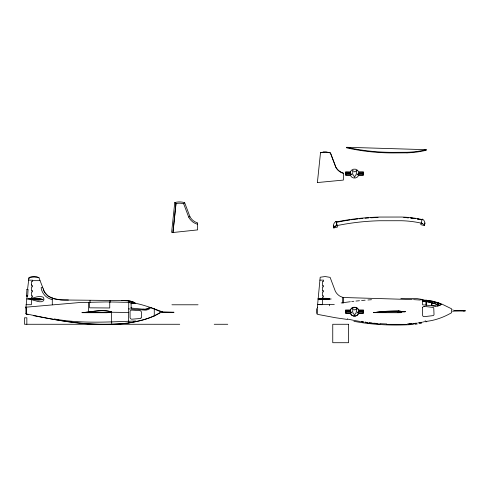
<?xml version="1.0" encoding="UTF-8"?>
<svg xmlns="http://www.w3.org/2000/svg" width="490" height="490" viewBox="0 0 490 490"><rect width="100%" height="100%" fill="white"/><g stroke="black" fill="none" stroke-linecap="round" stroke-linejoin="round"><path stroke-width="0.73" d="M343.031 303.132L343.031 297.497L340.158 296.303A12.336 12.33 0 0 1 335.313 291.176L330.101 277.358L325.158 276.544L320.191 277.224L317.336 307.61M336.054 221.419L337.488 227.048L333.794 227.96L333.457 225.486A4.918 4.9 -11.9 0 1 336.079 221.456M131.057 303.892L131.063 303.188L131.718 303.23M128.545 321.299L128.772 302.728M89.658 302.195L89.578 307.83L109.748 307.983L109.748 302.042M321.967 298.986L319.909 298.967A24.482 24.273 -90 0 0 319.351 298.967L318.751 298.986L319.315 298.98A24.482 24.273 -85.1 0 0 319.848 298.986L321.967 299.084A54.353 54.353 1.9 0 1 318.788 298.961L318.022 298.949M25.878 308.014L27.134 295.954M111.42 321.832L111.653 312.24L128.772 312.473M31.434 284.463L31.507 281.419L32.652 281.419L32.652 280.2L28.463 280.127M27.085 296.738L27.152 295.954L26.497 295.954L26.521 295.397M128.852 302.808L128.925 300.983M25.915 307.052L25.933 313.839C49.147 318.629 73.077 323.915 97.038 324.27C118.415 324.527 141.126 323.859 160.022 312.755M175.984 203.632L172.97 232.511L171.629 232.37L174.758 202.584A16.801 16.801 0 0 1 184.675 202.719L189.881 216.531A12.33 12.33 0 0 0 197.182 222.742L197.605 222.858L197.605 229.902L172.952 232.511L175.965 203.62L174.74 202.566M317.391 182.556L320.503 152.751L323.804 152.139A16.832 16.813 -80.9 0 1 326.322 152.114L330.413 152.917L335.638 166.716A12.33 12.33 0 0 0 342.945 172.921L343.361 173.037L343.361 180.087L317.391 182.556M27.55 289.412L28.996 277.463L34.141 276.734L36.701 276.991L38.912 277.597L44.486 292.138L47.989 296.076L53.483 298.667L60.974 299.886L68.41 300.033M33.32 315.609C64.607 321.74 96.328 326.965 128.325 323.167C139.093 320.846 150.534 318.91 159.918 312.761L162.49 312.528M406.957 152.849A92.806 92.806 0 0 0 426.386 150.234L426.257 149.683L346.749 147.288L346.632 147.845A212.011 212.011 0 0 0 393.341 152.923L407.068 152.843M347.533 319.045L347.606 318.678M424.499 225.578L424.842 223.103L424.499 225.578L420.806 224.665L422.239 219.036A4.918 4.9 11.9 0 1 424.891 223.097M28.818 278.945L29.4 277.346L31.979 276.844L37.099 277.064L38.973 277.763M333.794 227.96L335.626 226.129A6.107 2.781 -11.9 0 1 337.102 225.529L344.28 224.224A245.968 245.968 0 0 1 379.591 220.745L401.555 220.733A102.533 102.533 0 0 1 421.192 223.146A6.272 2.854 11.9 0 1 421.59 223.281M350.626 309.441L350.399 309.98L345.53 309.98L345.53 313.386L350.399 313.386C351.618 317.018 357.406 317.018 358.625 313.386L363.488 313.386L363.488 309.98L358.625 309.98C357.461 306.599 352.273 306.293 350.626 309.441A4.49 4.49 0 0 1 358.398 309.441M26.858 289.529L28.083 289.412L27.703 295.727L26.638 295.727M426.827 321.293L426.251 321.881M150.767 307.604L150.234 308.179A6.554 6.554 0 0 1 148.329 309.466L146.822 309.943A9.004 9.004 0 0 1 144.519 310.103L128.699 308.896M189.9 216.525L188.675 217.088L183.677 203.785L184.687 202.701M131.057 307.353L131.075 308.057L144.899 309.355L148.047 308.669L150.081 307.297L160.126 311.511L162.49 311.959M150.007 307.371L146.302 309.208L142.853 309.214M440.853 304.651L441.165 304.413M431.935 301.074L431.935 305.699C435.194 306.238 439.095 306.581 441.643 304.008L429.614 300.597L420.426 299.727M440.302 305.007L440.755 304.725M452.638 311.732L453.299 311.364M439.83 305.27L437.656 304.682A53.643 53.643 0 0 0 431.935 302.765L427.507 301.73L422.576 301.307M320.515 152.764L320.503 152.751A16.801 16.801 0 0 1 330.432 152.898L335.656 166.704M42.391 287.207L41.111 287.734C41.864 293.516 46.415 298.386 52.136 299.531M26.95 289.412L26.515 295.954M377.135 312.179L377.135 312.663L383.609 311.848C385.691 312.51 386.261 311.346 384.129 311.615L384.129 312.093L384.509 311.622M333.451 226.607L337.089 225.48M385.569 311.989L384.656 311.989L385.042 311.567C385.685 312.596 383.094 312.338 383.946 311.585C385.495 310.881 384.35 313.122 384.791 311.542M320.772 152.678L323.804 152.139M437.784 305.956L438.311 305.84M175.879 203.656L176.627 203.472A15.472 15.472 0 0 1 183.523 203.76L183.677 203.785M384.809 312.191L383.364 312.277L383.364 311.628L384.203 311.567L381.869 311.677M419.189 322.769L422.582 322.12M385.955 311.897L384.962 311.897M419.342 323.657L421.4 323.284M341.169 302.949L350.307 301.718M321.434 298.875L321.967 298.869A55.162 55.162 0 0 1 324.092 298.888L329.758 298.563M415.195 324.264L417.272 323.982M134.958 303.445L135.51 303.371C131.835 300.468 126.818 300.725 122.384 300.591L66.72 300.015C57.887 300.254 45.968 298.79 43.138 288.812M351.716 301.54L353.829 301.276M384.65 311.42A214.387 214.387 0 0 1 398.756 310.721L398.756 311.597L379.732 311.885A214.387 214.387 0 0 0 377.625 312.118L373.423 312.651L399.454 312.73M320.846 298.667L321.832 298.496L321.832 299.433L320.846 299.323L321.134 298.526A42.857 42.857 0 0 1 328.57 298.435M377.625 312.118L379.732 311.885M413.058 323.964L415.128 323.737M321.967 298.869L321.967 299.084A51.818 51.818 0 0 0 324.858 299.035L325.55 298.961L324.092 298.888M325.14 299.01L329.911 299.261M355.948 301.062L359.476 300.713M361.596 300.499L365.13 300.199M324.178 298.961L324.98 299.023L322.726 299.084L324.858 298.918M382.715 311.683L384.05 311.615L384.05 312.124M383.59 311.701L401.904 311.867M25.725 307.218L79.656 302.538L105.84 301.938A687.758 687.758 0 0 1 123.652 302.281C137.39 301.932 150.02 307.444 162.49 311.861L162.49 312.626M413.107 324.49C393.366 325.703 373.405 324.986 353.939 321.318M321.783 298.594L320.846 298.771M367.959 299.984L371.5 299.715M426.086 321.403C435.065 320.46 443.75 317.275 451.541 312.755L451.541 308.786L441.937 304.112M413.536 299.623L420.095 300.033M135.853 320.993C108.651 321.954 81.058 323.829 54.114 318.941M324.864 299.059L325.127 299.047A2.119 2.119 0 0 0 325.501 298.98L325.501 298.974A2.205 2.205 0 0 0 325.152 298.931M321.765 298.698L318.751 298.961M321.832 298.778L320.901 298.888A53.747 53.741 -2.5 0 0 318.788 298.992L321.458 299.249M422.576 300.07L423.329 299.947M384.558 311.585L385.955 311.652M397.445 311.842L405.169 311.689L397.445 311.591L400.208 312.73A7.215 7.215 0 0 0 401.592 311.946L401.739 311.671L399.142 311.597M405.169 311.665L397.445 311.72L405.169 311.769M406.872 324.356L386.714 324.343M345.928 173.319L350.234 173.319M358.79 173.319L363.096 173.319M345.928 173.901L350.24 173.901M358.784 173.901L363.096 173.901M319.884 280.133L323.59 280.133L323.59 281.419L322.451 281.419L322.445 285.609L323.51 285.609L323.51 286.822L322.371 286.822L322.371 290.631L323.51 290.631L323.51 291.844L322.371 291.844L322.371 295.88L323.51 295.88L323.51 297.099L322.371 297.099L322.371 304.707L317.336 304.615M32.726 280.66L39.959 280.66M317.924 298.961L331.209 298.986M317.336 304.541L334.296 304.541M26.031 304.707L31.36 304.707L31.434 297.099L32.573 297.099L32.573 295.88L31.434 295.88L31.434 291.844L32.573 291.844L32.573 290.631L31.434 290.631L31.434 286.822L32.573 286.822L32.573 285.609L31.434 285.609L31.434 284.31M171.929 304.786L198.046 304.786M345.928 311.426L350.234 311.426M358.79 311.426L363.096 311.426M345.928 312.007L350.24 312.007M358.784 312.007L363.096 312.007M179.738 324.27L24.5 324.27L24.5 317.796L26.846 317.796L26.846 324.27M214.228 324.27L227.764 324.27M162.564 311.861L174.06 312.24L172.309 312.626L162.564 312.546M121.349 300.584C126.028 300.713 131.24 300.339 135.271 303.145L135.148 303.457L131.063 303.188L131.191 308.069M400.857 298.392L416.892 298.575L421.425 299.329M321.379 299.219L321.765 299.255M412.2 299.562L343.031 297.497L343 303.053M436.167 306.085L422.576 304.811L422.576 299.892M321.808 299.176L320.932 299.108M422.576 300.211L431.935 301.393A59.988 59.988 0 0 1 437.656 303.041L439.934 303.916M380.142 324.049L367.035 322.837M321.042 299.268L321.783 299.353M422.576 301.405L427.507 301.846L431.935 302.881A53.643 53.643 0 0 1 437.656 304.805L439.242 305.527M328.57 299.488L324.178 299.084M424.199 306.391L432.731 307.395A1.182 1.066 31.3 0 1 433.754 307.898L434.018 314.378A1.335 1.194 -34.8 0 1 433.846 315.021L433.374 315.493A1.017 0.79 -20.9 0 1 432.731 315.664L424.199 316.669A1.464 1.158 -6.7 0 1 423.483 316.503A1.838 1.452 -6.7 0 1 423.035 316.197A1.917 1.764 -10.6 0 1 422.576 315.382L422.576 307.677M347.496 319.468L335.552 317.747L317.422 314.335L317.422 307.206M427.507 300.584L431.935 301.46A59.988 59.988 0 0 1 437.656 303.108L437.907 303.188M28.028 314.586L26.405 314.255L25.878 313.471M197.605 224.23L196.784 224.01A13.671 13.671 0 0 1 188.693 217.082M343.361 173.374L342.847 173.215A12.722 12.709 -80.9 0 1 339.613 171.549L338.89 170.992A12.654 12.642 -80.9 0 1 335.527 166.765M421.204 223.097L422.662 223.544M439.934 303.855L441.221 304.37M453.299 310.176L452.638 309.809M424.328 225.118L422.668 223.746A6.107 2.781 11.9 0 0 421.192 223.146M316.681 313.906L316.577 313.594M333.457 225.486L333.966 227.507M425.191 320.644L425.473 321.85M336.165 221.443L337.102 225.571A6.272 2.854 -11.9 0 0 336.704 225.663M132.049 301.662L132.122 302.961M43.837 299.151L43.806 299.99A2.15 2.15 0 0 1 43.463 300.799C40.48 303.335 35.923 300.474 32.573 300.064L32.573 299.531M463.748 310.44L463.748 311.101M437.95 302.697L437.95 305.919M437.656 302.606L437.656 305.974M431.641 305.674L431.641 301.007L433.791 301.515A67.234 67.234 0 0 1 439.934 303.371M426.282 300.156L426.282 305.16M425.988 300.137L425.988 305.129M400.208 311.854L400.208 312.73M385.495 311.609L385.495 312.014M383.67 311.615L383.67 312.21M382.586 311.609L382.586 312.675L384.203 312.277L380.265 312.271L380.265 311.83M376.92 312.204L376.92 312.663M376.167 312.295L376.167 312.657M329.58 304.541L329.58 305.766M320.95 298.986L320.95 299.372M316.565 308.651L316.565 312.889M154.27 308.743L154.27 316.124M128.772 321.226L128.772 322.824M111.726 321.759L111.726 323.584M110.128 300.37L110.128 302.275M90.038 300.45L90.038 302.428M88.592 302.348L88.592 311.861M52.289 297.859L52.289 304.786M32.499 298.771L32.499 298.165C35.788 297.136 39.549 295.648 42.93 297.081A2.762 2.762 0 0 1 43.653 297.938L43.714 298.104A4.141 4.141 0 0 1 43.831 299.151M26.638 307.297L26.638 314.298M358.398 313.931A4.49 4.49 0 0 1 350.626 313.931M422.607 307.683A1.77 1.635 10.6 0 1 424.199 306.366M320.056 298.643A40.388 40.388 0 0 1 320.95 298.545M328.68 299.457A43.224 43.224 0 0 1 327.602 299.531M325.446 299.586A43.224 43.224 0 0 1 318.99 299.108M398.756 310.727A9.733 9.733 0 0 1 401.426 311.518M401.788 311.677A8.832 8.832 0 0 1 402.143 311.726M386.726 323.957A207.736 207.736 0 0 1 380.166 323.663M377.251 323.461A207.736 207.736 0 0 1 373.613 323.161M372.161 323.02A207.736 207.736 0 0 1 369.258 322.708M360.579 321.532A207.736 207.736 0 0 1 348.261 319.217M424.677 321.636A88.433 88.433 0 0 1 423.256 321.961M421.229 322.377A88.433 88.433 0 0 1 417.823 322.971M413.707 323.51A88.433 88.433 0 0 0 416.451 323.173A88.286 88.286 0 0 1 413.707 323.529M407.533 323.951A88.433 88.433 0 0 0 412.329 323.645A88.286 88.286 0 0 1 408.887 323.908M336.373 222.338A250.225 250.225 0 0 1 350.013 219.967M351.44 219.765A250.225 250.225 0 0 1 357.884 218.95M359.317 218.791A250.225 250.225 0 0 1 362.906 218.43M365.062 218.24A250.225 250.225 0 0 1 368.664 217.964M370.826 217.823A250.225 250.225 0 0 1 378.041 217.487M422.111 219.551A106.894 106.894 0 0 0 401.641 217.039L379.474 217.058A250.672 250.672 0 0 0 336.281 221.958M412.941 218.301A106.453 106.453 0 0 0 410.681 218.025A106.434 106.434 0 0 1 412.935 218.326M417.437 218.999A106.453 106.453 0 0 1 418.932 219.275A106.434 106.434 0 0 0 417.437 219.018M346.749 147.294A211.472 211.472 0 0 0 393.341 152.353L406.945 152.28A92.249 92.249 0 0 0 426.257 149.683M350.35 172.413L350.411 174.893L345.928 174.893L345.928 172.278L350.35 172.413M358.827 173.576L358.613 174.893L363.096 174.893L363.096 172.278L358.619 172.278L358.827 173.576M350.35 310.525L350.411 313L345.928 313L345.928 310.384L350.35 310.525M358.827 311.683L358.613 313L363.096 313L363.096 310.384L358.619 310.384L358.827 311.683M356.947 170.489L356.187 173.148L358.239 174.746L355.722 174.814L354.582 177.325L353.351 174.844L350.932 174.673L352.892 173.001L352.475 170.422L354.662 171.868L356.947 170.489M356.947 308.596L356.187 311.254L358.239 312.853L355.722 312.92L354.582 315.431L353.351 312.951L350.932 312.779L352.892 311.107L352.475 308.529L354.662 309.974L356.947 308.596M350.626 171.335L350.399 171.874L345.53 171.874L345.53 175.279L350.399 175.279L350.626 175.824A4.49 4.49 0 0 0 358.398 175.824L358.625 175.279L363.488 175.279L363.488 171.874L358.625 171.874L358.398 171.335A4.49 4.49 0 0 0 350.626 171.335M42.165 299.304L41.374 299.813L38.814 299.954L28.224 298.827L37.871 298.588L42.165 299.304M111.677 311.959L107.653 312.663L82.351 312.675C91.912 311.946 102.318 309.012 111.677 311.959M140.979 318.004L140.832 318.157A1.672 1.672 0 0 1 140.348 318.494L131.994 319.186A1.856 1.856 0 0 1 131.087 319.015L130.267 318.267A1.525 1.525 0 0 1 130.071 317.594L130.058 311.714A1.139 1.139 0 0 1 130.077 311.383A1.415 1.415 0 0 1 130.512 310.654L130.646 310.525A1.678 1.678 0 0 1 131.896 310.103L140.183 310.691A1.856 1.856 0 0 1 140.667 310.979L140.814 311.113A1.831 1.831 0 0 1 141.359 311.891L141.561 316.73A1.635 1.635 0 0 1 141.138 317.863L140.979 318.004M42.134 299.47L37.895 299.929L26.638 298.925L36.958 298.563L41.184 298.925L42.134 299.47M111.665 312.032L106.93 312.7L81.904 312.651C91.654 311.934 101.896 309.221 111.524 311.793L111.665 312.032M464.434 310.96L454.01 311.113L454.01 310.427L465.5 310.807L464.434 310.96M348.555 324.27L332.753 324.27L332.753 342.712L348.555 342.712L348.555 324.27M363.47 321.961L361.302 321.654A207.736 207.736 0 0 0 363.47 321.967M367.084 322.469L364.915 322.163A207.736 207.736 0 0 0 367.084 322.451M408.409 217.799A106.453 106.453 0 0 0 403.858 217.493A106.434 106.434 0 0 1 408.409 217.817M415.195 218.626A106.453 106.453 0 0 0 413.695 218.405A106.434 106.434 0 0 1 415.189 218.644M421.431 219.783A106.453 106.453 0 0 0 419.673 219.416A106.434 106.434 0 0 1 421.425 219.802"/></g></svg>
